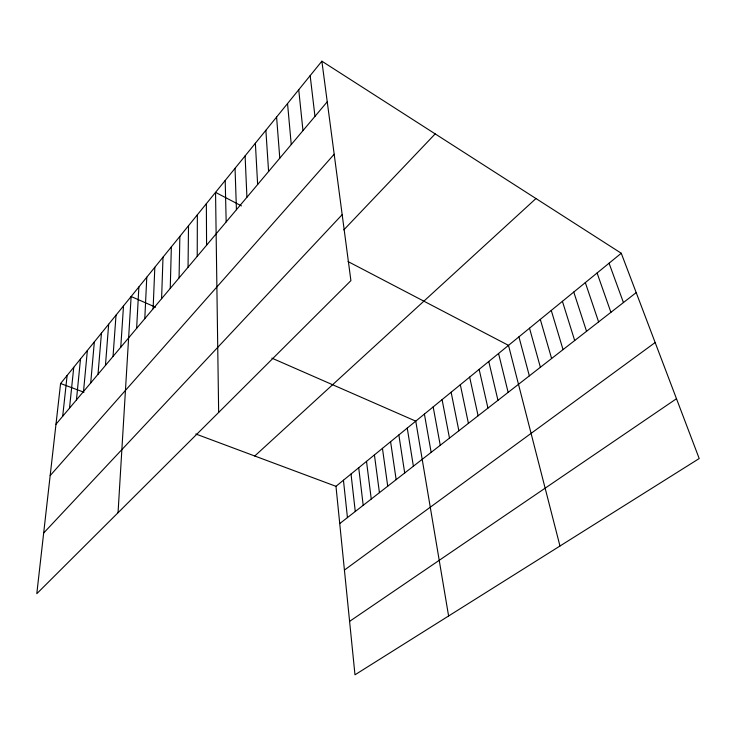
<?xml version="1.0" encoding="UTF-8"?>
<svg xmlns="http://www.w3.org/2000/svg" width="736" height="736" viewBox="0 0 736 736"><rect width="100%" height="100%" fill="white"/><g stroke="black" fill="none" stroke-linecap="round" stroke-linejoin="round"><path stroke-width="1.1" d="M197.22 256.34L197.358 214.811M188.048 267.242L188.517 225.704M179.06 277.932L179.851 236.394M170.246 288.411L171.35 246.882M161.598 298.687L163.006 257.177M153.116 308.77L154.818 267.288M144.799 318.66L146.777 277.205M136.629 328.366L138.874 286.948M118.045 512.716L131.128 296.516L155.554 307.206M120.759 347.245L123.51 305.909M113.031 356.426L116.021 315.137M105.45 365.442L108.67 324.208M98.008 374.293L101.448 333.123M90.694 382.987L94.346 341.881M83.508 391.534L87.363 350.492M76.443 399.924L80.5 358.956M69.506 408.167L73.756 367.282M62.689 416.282L67.123 375.47M321.871 61.198L60.591 383.52L36.8 593.685L350.906 280.646L321.871 61.198L621.258 253.248L699.2 458.546L354.982 674.802L335.975 486.321L621.258 253.248M55.982 424.249L327.244 101.77M50.168 475.603L334.181 154.22M43.672 533.011L342.176 214.645M343.822 229.88L435.188 133.888M254.757 455.998L535.974 198.536M339.738 523.59L636.198 292.615M344.42 570.078L655.15 342.534M349.591 621.368L676.485 398.719M60.591 383.52L83.941 392.233M195.822 434.001L335.975 486.321M271.851 358.128L415.757 421.139L448.601 615.986M241.491 205.924L215.547 192.372L218.656 412.445M348.045 261.565L508.502 345.368L559.976 546.02M609.058 263.212L623.438 302.551M597.089 272.992L610.908 312.312M585.322 282.606L598.616 321.899M573.767 292.045L586.546 331.301M562.414 301.318L574.687 340.538M551.264 310.436L563.049 349.609M540.298 319.387L551.614 358.515M529.515 328.192L540.38 367.264M518.926 336.849L529.34 375.866M498.557 353.492L508.144 392.38M488.768 361.486L497.968 400.31M479.136 369.362L487.95 408.112M469.651 377.108L478.106 415.785M460.322 384.726L468.409 423.338M451.131 392.233L458.868 430.772M442.088 399.63L449.484 438.086M433.173 406.907L440.248 445.28M424.405 414.074L431.149 452.364M407.247 428.094L413.384 466.21M398.857 434.939L404.699 472.981M390.595 441.692L396.152 479.642M382.444 448.353L387.725 486.202M374.422 454.903L379.426 492.669M366.51 461.371L371.257 499.036M358.717 467.737L363.198 505.31M310.169 75.633L314.962 116.362M351.026 474.021L355.267 511.492M343.445 480.212L347.447 517.592M298.733 89.746L302.974 130.622M287.537 103.555L291.254 144.56M276.589 117.07L279.79 158.176M265.871 130.29L268.594 171.497M255.374 143.235L257.637 184.515M245.106 155.903L246.919 197.257M235.051 168.314L236.44 209.723M225.198 180.467L226.173 221.922M206.356 203.697L206.577 245.217"/></g></svg>
